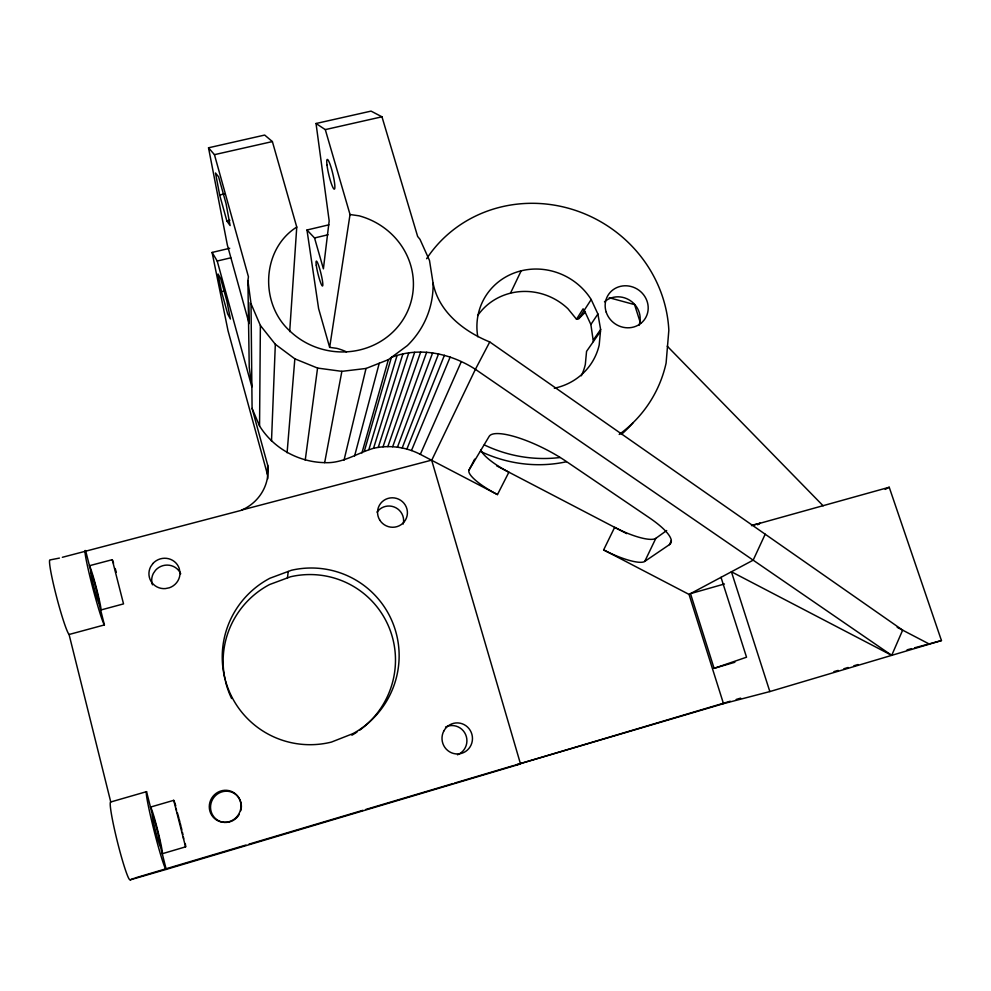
<?xml version="1.0" encoding="UTF-8"?>
<svg xmlns="http://www.w3.org/2000/svg" width="991" height="991" viewBox="0 0 991 991"><rect width="100%" height="100%" fill="white"/><g stroke="black" fill="none" stroke-linecap="round" stroke-linejoin="round"><path stroke-width="1.49" d="M480.771 449.815A37.769 9.501 27 0 0 508.891 472.199L497.47 494.583L420.32 454.361C406.05 446.966 389.215 444.699 373.533 448.304C357.181 453.048 342.663 463.652 324.664 462.636C298.452 462.128 273.417 448.316 259.555 425.957L260.373 325.469L251.02 303.729L247.899 280.589L248.444 276.799L214.452 154.67L208.519 147.795L264.684 135.061L272.376 141.577L296.755 227.063L289.682 331.613M267.743 478.802A43.071 41.808 -5.3 0 0 267.397 474.28L267.681 465.213L252.086 408.403L251.02 303.729M271.497 441.106L275.325 344.286L260.373 325.469M287.093 452.751L294.847 358.829L275.325 344.286M477.786 336.754A62.644 59.46 29.4 0 1 516.695 272.104A62.644 59.46 29.4 0 1 591.193 299.53L597.895 313.998L600.633 329.507L599.196 345.041A62.644 59.46 29.4 0 1 554.328 388.224M593.361 341.585L590.871 324.515L584.306 310.332L583.092 308.833L576.514 319.238L567.917 308.721A60.104 57.243 29.5 0 0 477.6 315.695M287.44 577.914L288.245 571.448M305.24 460.097L317.566 368.07L294.847 358.829M346.503 351.879A56.896 54.963 10.3 0 0 336.791 348.349L329.656 347.37L350.034 214.527L325.296 129.61L316.03 123.503L329.173 220.882L323.4 268.821L314.543 237.964L306.975 229.999L328.888 224.821M324.664 462.636L341.87 371.352L366.026 368.466L388.373 359.659L407.338 345.599A92.844 88.162 13.3 0 0 433.092 283.24L429.512 260.522L419.998 239.364L417.645 236.453L381.969 116.802L371.055 111.116L316.03 123.503M344.013 460.183L366.026 368.466M354.617 455.897L379.256 363.251M361.926 452.937L388.373 359.659M364.366 451.103L391.395 357.417C419.267 346.416 450.868 353.465 475.407 369.321L891.714 655.348L902.652 630.152L489.752 341.957C463.937 331.465 438.753 312.016 433.092 283.24M368.9 449.542L397.057 355.521M373.533 448.304L402.841 354.035M378.252 447.399L408.713 352.957M383.034 446.83L414.672 352.3M387.84 446.607L420.655 352.053M392.647 446.718L426.663 352.239M397.453 447.164L432.646 352.833M402.197 447.957L438.567 353.837M406.892 449.072L444.414 355.261M411.488 450.521L450.149 357.082M420.32 454.361L461.187 361.901M765.201 534.199L753.172 560.163L689.03 594.414L603.643 549.906L614.655 527.336A37.943 9.452 25.9 0 0 655.844 538.324L666.683 530.532M510.489 293.175L521.167 270.828M603.643 549.906A38.079 8.931 26 0 0 644.745 561.414L669.42 544.641L671.365 540.553M644.745 561.414L655.844 538.324M497.47 494.583A37.918 8.981 27 0 1 469.115 469.883L474.652 459.167M489.752 341.957L475.407 369.321L431.704 460.295L520.51 763.95L166.215 869.392L130.143 879.884L129.103 879.067A40.259 3.084 76 0 1 116.058 836.255A40.259 3.084 76 0 1 110.757 801.979L69.073 634.488A38.723 2.973 75.3 0 1 56.623 597.077A38.723 2.973 75.3 0 1 49.736 559.989L59.423 558.094M469.115 469.883L489.133 436.424A55.075 14.27 26.8 0 1 565.849 461.149L649.13 517.624A61.046 15.249 26 0 1 669.42 544.641M576.514 319.238L578.831 318.656L591.193 299.53M590.871 324.515L597.895 313.998M593.535 339.727L600.633 329.507M600.459 331.403L586.561 351.359L585.322 364.477A60.104 57.243 29.5 0 1 581.333 375.787M578.831 318.656L585.371 312.091M296.755 227.063C261.674 249.175 259.58 303.32 289.607 330.746A72.888 69.209 13.3 0 0 403.882 318.309A72.888 69.209 13.3 0 0 359.138 215.827L350.034 214.527M757.57 524.796L760.196 523.223A112.986 106.136 43.3 0 1 752.553 525.044M885.174 489.405L889.224 487.25L941.45 640.57L769.846 691.569L723.492 703.66L515.085 765.213M130.143 879.884L133.512 878.435M724.446 583.984L690.504 593.634L714.09 668.343L746.533 657.206L721.014 577.332M134.987 878.001L245.954 845.038M248.914 844.171L362.842 810.328M365.803 809.449L453.098 783.534M454.572 783.088L513.722 765.523M515.209 765.089L730.256 701.219M736.189 699.46L740.636 698.135M843.874 668.752L848.147 667.488M853.846 665.791L858.107 664.527M185.267 843.601A24.007 1.003 75.6 0 1 185.577 846.847L162.251 853.734A24.057 1.338 75.8 0 0 157.705 830.347A24.057 1.338 75.8 0 0 150.459 807.095L173.698 800.344A24.007 1.003 75.6 0 1 175.791 805.943M714.09 668.343L734.864 662.261M110.757 801.979L146.557 791.648L152.416 814.837M833.927 671.625L838.188 670.412M751.475 525.651L889.224 487.25M69.073 634.488L104.402 624.925L98.778 602.627A15.435 0.855 75.3 0 1 91.94 578.732A15.435 0.855 75.3 0 1 94.356 582.138A15.435 0.855 75.3 0 1 98.778 602.627M907.062 649.848L911.547 648.634M914.544 647.829L941.45 640.57M62.346 557.301L240.739 510.489L245.099 508.445A44.186 42.848 -4.6 0 0 267.681 465.213M112.243 559.692L89.438 565.712A23.152 1.288 75.3 0 1 97.155 590.995A23.152 1.288 75.3 0 1 100.648 610.047L123.528 603.891L112.243 559.692A23.09 0.966 75.3 0 1 113.569 563.21M241.68 510.043L431.469 460.171M221.538 291.639L218.032 274.012L220.696 278.657L226.951 301.413L230.407 319.028L227.657 313.899L221.538 291.639L224.449 290.945M267.397 474.28L228.029 330.771L212.099 252.432L229.714 248.283M212.099 252.432L217.215 261.029L230.754 257.821M314.543 237.964L328.033 234.768M226.877 220.981L230.123 225.576L226.022 203.514L218.615 176.869L215.505 172.979L219.668 195.029L226.877 220.981L229.887 220.275M219.668 195.029L224.177 193.988M214.452 154.67L272.376 141.577M325.296 129.61L381.969 116.802M317.566 368.07L341.87 371.352M609.205 297.721L634.562 304.609L640.582 323.438M891.714 655.348L731.42 571.782L769.846 691.569M626.721 533.629L496.627 465.795M897.189 627.303L929.447 644.138M667.228 346.169L823.137 505.806M252.086 408.403L259.555 425.957M689.03 594.414L723.492 703.66M329.656 347.37L318.606 308.597L306.975 229.999M217.215 261.029L251.863 386.911L249.236 367.265L247.899 280.589M173.698 800.344L185.577 846.847M91.296 573.071L85.722 551.021A38.587 2.143 75.3 0 0 91.42 582.597A38.587 2.143 75.3 0 0 104.402 624.925M160.282 845.93A16.042 0.892 75.8 0 1 153.617 822.778A16.042 0.892 75.8 0 1 155.129 822.456A16.042 0.892 75.8 0 1 160.282 845.93L166.215 869.392A40.111 2.23 75.8 0 1 154.063 830.631A40.111 2.23 75.8 0 1 146.557 791.648M208.519 147.795L227.348 245.012L249.113 323.611L248.803 302.466M619.202 434.442A132.683 125.944 29.4 0 0 666.101 363.09L668.838 330.276A132.683 125.944 29.4 0 0 570.791 208.928A132.683 125.944 29.4 0 0 426.613 258.738M560.039 457.508A132.683 125.944 29.4 0 1 484.302 444.909M633.088 422.723A130.478 124.024 29.4 0 1 621.357 434.442M566.332 461.781A130.478 124.024 29.4 0 1 480.437 451.351M604.473 301.797A21.468 20.204 33.7 0 1 630.524 300.769A21.468 20.204 33.7 0 1 638.96 325.395M377.026 512.149A14.605 14.345 21.7 0 1 403.201 524.053M359.547 730.268A86.477 85.821 -42.3 0 0 387.964 624.9A86.477 85.821 -42.3 0 0 290.549 576.762L269.577 584.541A86.477 85.821 -42.3 0 0 225.168 679.962M357.045 732.002A86.477 85.821 -42.3 0 1 351.892 735.211M231.609 698.519A86.477 85.821 -42.3 0 1 225.514 681.424M152.441 584.801A15.187 14.766 -21.7 0 1 153.32 573.467L155.55 570.234A15.187 14.766 -21.7 0 1 180.721 573.789M445.516 727.06A15.138 14.84 82.8 0 1 465.659 734.641A15.138 14.84 82.8 0 1 457.47 754.795M239.203 814.453A15.757 15.286 -56.4 0 1 213.176 815.915A15.757 15.286 -56.4 0 1 223.508 791.462A15.757 15.286 -56.4 0 1 240.801 810.663M175.667 808.074A16.005 0.669 75.6 0 1 176.559 810.204M177.339 812.682A16.005 0.669 75.6 0 1 177.934 814.751M178.256 815.878A16.005 0.669 75.6 0 1 178.925 818.306M179.272 819.582A16.005 0.669 75.6 0 1 179.966 822.233M180.312 823.558A16.005 0.669 75.6 0 1 180.981 826.234M181.303 827.535A16.005 0.669 75.6 0 1 181.91 830.062M182.443 832.39A16.005 0.669 75.6 0 1 182.901 834.459M183.385 836.937A16.005 0.669 75.6 0 1 183.595 839.067M115.204 568.537A23.09 0.966 75.3 0 1 116.281 572.265M152.899 563.507L150.607 566.827A15.596 15.15 -20.9 0 0 165.348 588.604L169.337 587.787A15.596 15.15 -20.9 0 0 179.966 572.278L179.21 568.4A15.596 15.15 -20.9 0 0 152.899 563.507M353.093 733.575L331.378 742.098A88.707 88.075 -40.4 0 1 227.831 687.841A88.707 88.075 -40.4 0 1 269.924 578.236L291.441 570.259A88.707 88.075 -40.4 0 1 393.477 624.677A88.707 88.075 -40.4 0 1 353.093 733.575M606.207 312.115A21.913 20.588 33.7 0 0 642.663 321.728A21.913 20.588 33.7 0 0 631.156 286.523A21.913 20.588 33.7 0 0 606.207 312.115M326.993 165.039A15.286 2.056 76.6 0 0 333.917 188.984A15.286 2.056 76.6 0 0 331.477 168.755A15.286 2.056 76.6 0 0 326.993 165.039M316.278 265.266A12.858 1.486 76.1 0 0 322.125 285.767A12.858 1.486 76.1 0 0 319.92 269.577A12.858 1.486 76.1 0 0 316.278 265.266M379.677 519.953A14.976 14.704 22 0 0 405.542 519.854A14.976 14.704 22 0 0 392.225 497.792A14.976 14.704 22 0 0 379.677 519.953M443.857 730.924A15.534 15.224 81.7 0 0 457.594 753.965A15.534 15.224 81.7 0 0 470.242 730.429A15.534 15.224 81.7 0 0 443.857 730.924M228.971 821.75A16.178 15.707 -56.3 0 0 236.527 794.844A16.178 15.707 -56.3 0 0 209.894 802.314A16.178 15.707 -56.3 0 0 228.971 821.75"/></g></svg>
